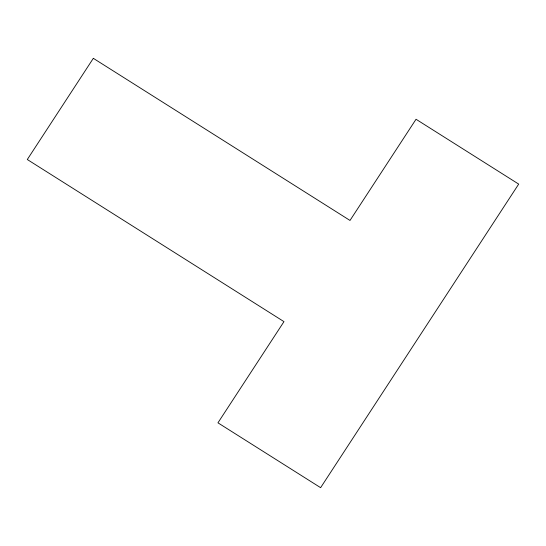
<?xml version="1.0" encoding="UTF-8"?>
<svg xmlns="http://www.w3.org/2000/svg" width="546" height="546" viewBox="0 0 546 546"><rect width="100%" height="100%" fill="white"/><g stroke="black" fill="none" stroke-linecap="round" stroke-linejoin="round"><path stroke-width="0.82" d="M93.325 58.326L27.3 159.514L283.975 321.635L217.95 422.829L320.618 487.674L518.7 184.104L416.032 119.26L350 220.447L93.325 58.326"/></g></svg>
